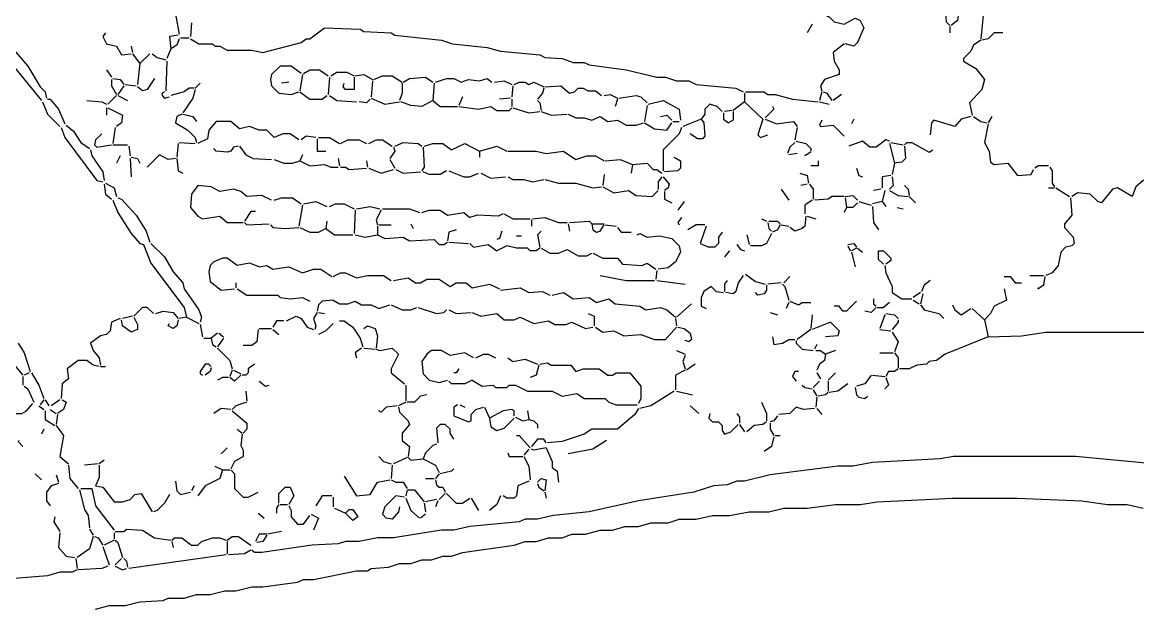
# Model space of a CAD drawing. Header units: millimetres. Extents: x 0 to 150953, y 0 to 85148.
# Drawn here: x 95980 to 123278, y 30010 to 44307 of the extents above; entities that cross this region are included whole.
import ezdxf

# ---------------------------------------------------------------- set-up
doc = ezdxf.new("R2010")
doc.units = ezdxf.units.MM
doc.layers.add('LINEWORK', color=7, linetype='Continuous')

msp = doc.modelspace()

# ---------------------------------------------------------------- linework, layer by layer
at = {"layer": 'LINEWORK'}
for points in [[(118532, 45015), (118593, 44322), (118683, 44231)], [(119045, 44774), (118894, 44533), (118864, 44352), (118713, 44231)], [(99731, 44502), (99822, 44020)], [(115429, 44713), (115519, 44533), (115730, 44442), (115851, 44322), (116092, 44261), (116363, 44412), (116484, 44352), (116574, 44171), (116423, 43809), (116333, 43719), (116122, 43779)], [(100123, 44292), (100093, 43960)], [(115309, 44261), (115188, 44050)], [(119497, 44472), (119436, 43900)], [(98014, 44050), (97954, 43960), (98044, 43779), (98285, 43719), (98405, 43508), (98647, 43538)], [(99791, 43990), (99581, 43960), (99611, 43659)], [(100093, 43900), (100304, 43779), (100635, 43779), (100695, 43719), (100816, 43719), (100997, 43629), (101599, 43629), (101870, 43568), (102804, 43809), (102925, 43900), (103015, 43900), (103377, 44171), (104251, 44141), (104341, 44081), (105004, 44050), (105094, 43990), (106239, 43870), (106511, 43779), (107354, 43689), (107686, 43599), (108650, 43508), (108770, 43448), (109192, 43418), (109463, 43327), (109734, 43327), (109855, 43267), (110759, 43147), (111512, 42966), (111723, 42966), (111994, 42875), (112296, 42875), (112476, 42785), (113440, 42695), (113621, 42604)], [(118683, 44201), (118683, 44050)], [(119979, 44050), (119768, 44050), (119617, 43900), (119467, 43870)], [(95724, 43689), (96116, 43237), (96417, 42725), (96537, 42604), (96568, 42454)], [(98647, 43719), (98677, 43568)], [(99822, 43900), (99761, 43749), (99611, 43659)], [(99852, 43930), (100063, 43930)], [(116092, 43779), (115821, 43568)], [(119436, 43870), (119256, 43749), (119195, 43599), (119015, 43418), (119015, 43357), (119316, 43177), (119527, 42906), (119467, 42664), (119165, 42333), (119225, 42032)], [(95573, 43568), (95694, 43327), (96447, 42393)], [(98677, 43538), (98857, 43297)], [(99098, 43538), (98857, 43297)], [(99159, 43538), (99279, 43448), (99490, 43388)], [(99611, 43659), (99520, 43418)], [(115821, 43568), (115851, 43357), (115971, 43147), (115971, 43026), (115610, 42906), (115519, 42755), (115550, 42634)], [(98044, 43147), (98164, 42966)], [(98857, 43297), (98797, 42785)], [(99520, 43357), (99490, 42634)], [(102804, 43056), (102563, 43237), (102292, 43237), (102081, 43026), (102051, 42906), (102081, 42755), (102262, 42574), (102563, 42544), (102744, 42604)], [(102865, 43056), (103015, 43147), (103256, 43147), (103467, 42996)], [(98164, 42906), (98164, 42755), (98285, 42544)], [(98195, 42936), (98375, 42906), (98466, 42785)], [(99219, 42936), (99038, 42664), (98918, 42634), (98797, 42725)], [(102835, 43026), (102774, 42634)], [(103497, 42966), (103467, 42544)], [(103528, 42996), (103678, 43086), (103919, 43086), (104100, 42996)], [(104100, 42966), (104100, 42664), (103889, 42664), (103829, 42725), (103859, 42815)], [(104130, 42996), (104341, 43026), (104552, 42906)], [(104552, 42875), (104522, 42484)], [(104582, 42906), (104793, 42996), (105034, 42996), (105275, 42845)], [(105305, 42845), (105456, 42936), (105848, 42966), (106028, 42845)], [(106089, 42845), (106360, 42936), (106541, 42936), (106721, 42845), (106902, 42906), (107173, 42875), (107354, 42936), (107475, 42845)], [(107535, 42845), (107776, 42875), (107957, 42785)], [(98466, 42755), (98315, 42544)], [(98496, 42785), (98767, 42755)], [(99460, 42604), (99400, 42574), (99400, 42514), (99460, 42454), (99581, 42484)], [(100183, 42695), (100063, 42695), (99942, 42604), (99611, 42514)], [(100213, 42664), (100153, 42454), (99912, 42092)], [(100334, 42815), (100213, 42695)], [(102503, 42845), (102322, 42815)], [(102774, 42604), (103015, 42423), (103317, 42423), (103437, 42514)], [(105275, 42815), (105275, 42574), (105215, 42393)], [(106059, 42815), (106028, 42393)], [(107987, 42755), (107957, 42484)], [(108017, 42785), (108138, 42845), (108288, 42845), (108379, 42785), (108499, 42845), (108740, 42725)], [(108740, 42695), (108710, 42574), (108590, 42423)], [(108770, 42725), (109162, 42755), (109373, 42574), (109493, 42604), (109584, 42695), (109704, 42695), (109825, 42634), (110006, 42634), (110156, 42514)], [(113682, 42604), (114133, 42604), (114224, 42544), (114405, 42544), (114826, 42423), (115459, 42363)], [(115550, 42604), (115489, 42393)], [(115580, 42604), (115670, 42574), (115791, 42393)], [(96477, 42363), (96598, 42062), (96899, 41761)], [(96598, 42423), (96658, 42423), (96869, 42182), (97019, 41821)], [(97562, 42393), (97923, 42363), (98044, 42303)], [(98285, 42514), (98074, 42303)], [(98315, 42514), (98556, 42393)], [(103497, 42514), (103678, 42393), (104160, 42363)], [(104492, 42423), (104401, 42333), (104221, 42363)], [(104522, 42454), (104853, 42303), (105215, 42363)], [(106028, 42393), (105757, 42243), (105486, 42273), (105245, 42363)], [(106028, 42393), (106209, 42243), (106631, 42243)], [(106752, 42484), (106661, 42273)], [(107927, 42454), (107655, 42423)], [(107957, 42423), (107957, 42243)], [(108590, 42393), (108650, 42333), (108680, 42152)], [(110217, 42514), (110367, 42544), (110548, 42454)], [(110548, 42423), (110488, 42243)], [(110578, 42454), (111000, 42514), (111120, 42484), (111271, 42333)], [(111301, 42303), (111663, 42393), (112054, 42182), (112085, 41911)], [(113651, 42363), (113380, 42152)], [(113651, 42574), (113651, 42363)], [(113651, 42363), (114103, 41941)], [(115489, 42363), (115730, 42303)], [(116032, 42544), (115821, 42393)], [(98044, 42213), (98044, 42032)], [(98074, 42213), (98436, 42032), (98405, 41851), (98285, 41761)], [(99882, 42062), (99761, 42002), (99731, 41851), (100033, 41670), (100213, 41489), (100243, 41369)], [(99912, 42062), (100153, 42002), (100243, 41881)], [(106661, 42243), (107143, 42182), (107445, 42243), (107595, 42152), (107897, 42152), (107957, 42213)], [(107987, 42213), (108379, 42092), (108650, 42122)], [(108680, 42122), (108921, 42032), (109313, 42062)], [(109343, 42062), (109524, 41971), (109734, 41971), (109915, 41911), (110126, 42002)], [(111271, 42273), (111211, 41881)], [(113109, 42122), (112989, 42243), (112808, 42303), (112687, 42182), (112687, 42062), (112597, 41941)], [(113139, 42092), (113139, 41941), (113260, 41851)], [(113350, 42152), (113169, 42122)], [(113380, 42122), (113380, 41911), (113260, 41851)], [(114344, 42243), (114375, 42182), (114164, 41971)], [(97050, 41791), (97230, 41640), (97411, 41369), (97622, 41218)], [(102744, 41429), (102533, 41580), (102353, 41580), (102142, 41489), (101961, 41670), (101780, 41670), (101539, 41761), (101298, 41700), (101087, 41881), (100726, 41881), (100545, 41670), (100515, 41459), (100274, 41339)], [(110126, 42002), (110307, 41881), (110548, 41911), (110759, 41791), (111000, 41791), (111181, 41851)], [(111211, 41851), (111452, 41700), (111753, 41670), (111874, 41851)], [(111603, 42002), (111753, 42032), (111874, 41911)], [(111904, 41881), (112054, 41881)], [(112597, 41941), (112145, 41761)], [(112597, 41941), (112657, 41851), (112687, 41520), (112627, 41459), (112506, 41459), (112326, 41580)], [(114103, 41941), (113983, 41550), (114043, 41489), (114224, 41550)], [(114164, 41941), (114435, 41821), (114857, 41881), (114947, 41761)], [(115550, 41911), (115489, 41791), (115519, 41761), (115821, 41791), (116092, 41520)], [(116333, 41941), (116273, 41821)], [(119195, 42002), (118954, 41941), (118804, 41761), (118291, 41911), (118231, 41851), (118201, 41550)], [(119256, 42002), (119436, 41881), (119587, 41851)], [(119617, 41821), (119527, 41369), (119647, 41158), (119677, 40887), (119768, 40827), (120099, 40857), (120340, 40555), (120672, 40585), (120732, 40706)], [(119708, 42002), (119617, 41851)], [(96929, 41730), (97019, 41489), (97803, 40435), (97954, 40405)], [(97923, 41580), (97773, 41429), (97743, 41309)], [(98255, 41730), (98195, 41339)], [(103166, 41489), (102925, 41520), (102804, 41429)], [(112115, 41730), (112054, 41580), (111663, 41188), (111663, 40676)], [(114947, 41730), (114887, 41429)], [(97743, 41309), (97803, 41248), (98164, 41309)], [(98195, 41309), (98556, 41309)], [(98586, 41278), (98616, 41037)], [(99791, 41339), (99761, 41007)], [(99822, 41369), (100213, 41339)], [(101268, 41278), (101147, 41248), (101087, 41158), (100997, 41128), (100726, 41158), (100665, 41218)], [(101298, 41278), (101449, 41068), (101629, 40977), (102081, 40947)], [(103196, 41459), (103196, 41158), (103407, 41158)], [(103226, 41489), (103497, 41489), (103739, 41339)], [(103769, 41339), (103949, 41429), (104221, 41429), (104401, 41339)], [(104462, 41339), (104642, 41429), (104793, 41429), (105034, 41278)], [(105064, 41248), (105094, 41158), (104974, 40977)], [(105094, 41278), (105305, 41369), (105667, 41339), (105757, 41278)], [(105787, 41248), (105818, 40766), (105757, 40676)], [(105818, 41278), (106028, 41339), (106269, 41339), (106480, 41188)], [(106480, 41188), (106812, 41339), (107173, 41158)], [(107173, 41158), (107595, 41278), (107836, 41158)], [(114887, 41369), (114766, 41248), (114706, 41098)], [(114917, 41399), (115158, 41339), (115278, 41218), (115278, 41158)], [(117207, 41399), (117116, 41429), (116875, 41248), (116725, 41248), (116544, 41399), (116212, 41278)], [(117207, 41339), (117327, 40857)], [(117237, 41369), (117538, 41309)], [(117568, 41278), (117598, 40977), (117508, 40887), (117327, 40857)], [(117568, 41309), (117629, 41369), (117749, 41369), (118171, 41128), (118261, 41188)], [(97652, 41188), (97682, 41037), (97954, 40646), (97984, 40435)], [(98375, 41037), (98285, 40857)], [(98616, 40977), (98647, 40525)], [(98647, 41007), (98797, 40977), (98857, 40857)], [(99731, 40977), (99550, 40947), (99340, 41068), (99038, 40766)], [(99761, 40977), (99791, 40676), (99912, 40616)], [(102835, 41068), (102774, 40917)], [(103708, 40977), (103739, 40796)], [(107173, 41158), (107173, 41007)], [(107866, 41158), (108559, 41158), (108800, 41098), (109222, 41158), (109524, 40947), (109795, 41037), (110006, 41037), (110217, 40917)], [(111934, 41007), (112085, 40917), (112085, 40736), (112024, 40676), (111693, 40646)], [(114947, 41098), (114736, 41068)], [(115278, 41128), (115128, 41037)], [(102142, 40947), (102383, 40857), (102594, 40857), (102774, 40917)], [(102774, 40917), (103015, 40796), (103377, 40827), (103528, 40766), (103708, 40766)], [(103769, 40766), (103889, 40766), (103980, 40706), (104401, 40736)], [(104401, 40917), (104432, 40766)], [(104462, 40736), (104763, 40616), (105064, 40706)], [(104974, 40947), (105094, 40736)], [(105125, 40706), (105305, 40616), (105727, 40646)], [(106360, 40676), (106209, 40585), (105938, 40585), (105787, 40646)], [(106420, 40676), (106782, 40525), (106932, 40525), (107143, 40616)], [(110247, 40917), (110608, 40947), (110910, 40827)], [(110910, 40827), (110879, 40616)], [(110910, 40827), (111271, 40857), (111422, 40706), (111512, 40706), (111633, 40616)], [(115459, 40917), (115459, 40796), (115278, 40796)], [(116393, 40736), (116454, 40555), (116544, 40525)], [(117327, 40857), (117267, 40585)], [(121094, 40796), (120853, 40796), (120762, 40736)], [(121124, 40766), (121184, 40676), (121184, 40375), (121244, 40284)], [(107204, 40616), (107445, 40495), (107806, 40525)], [(107866, 40525), (107987, 40465), (108258, 40465), (108469, 40405), (108740, 40465)], [(108770, 40465), (109102, 40375), (109524, 40375), (109945, 40254), (110156, 40284)], [(110217, 40585), (110186, 40314)], [(111633, 40525), (111542, 40405), (111542, 40224)], [(111663, 40525), (111813, 40344), (111783, 40254), (111693, 40194)], [(115007, 40616), (115188, 40555), (115218, 40375)], [(117237, 40555), (117026, 40525), (117026, 40254)], [(117267, 40525), (117297, 40314), (117207, 40224)], [(123715, 40646), (123564, 40465), (123414, 40435), (123233, 40284), (123142, 40043), (122781, 40254), (122660, 40224), (122389, 39892), (122299, 39923), (122118, 40103), (121817, 40134), (121666, 40043)], [(97984, 40344), (98014, 40103), (98164, 39983)], [(98014, 40375), (98225, 40254), (98285, 40043)], [(102081, 39953), (101840, 40073), (101479, 40043), (101328, 40164), (101147, 40224), (100816, 40164), (100605, 40284), (100274, 40314), (100123, 40103), (100093, 39772), (100274, 39561), (100394, 39501), (100816, 39561), (100997, 39410), (101388, 39410)], [(110186, 40284), (110458, 40134), (110819, 40194), (111000, 40073), (111392, 40043), (111542, 40194)], [(111693, 40164), (111693, 39983), (111874, 39892)], [(114555, 40224), (114736, 39953)], [(115188, 40344), (115037, 40314)], [(115248, 40344), (115339, 40224), (115339, 39983)], [(116996, 40224), (116815, 40194)], [(117086, 40194), (117026, 39923)], [(117207, 40194), (117418, 40073), (117659, 40043)], [(117568, 40314), (117659, 40224), (117689, 40073)], [(121094, 40254), (121244, 40254)], [(121274, 40254), (121606, 40043)], [(98195, 39953), (98315, 39651), (98647, 39139), (98857, 38898), (98948, 38868)], [(98315, 40013), (98405, 39983), (98767, 39591), (99008, 39199), (99098, 38928)], [(102142, 39953), (102322, 40013), (102594, 40013), (102804, 39862)], [(102865, 39862), (103166, 39923), (103437, 39802)], [(103497, 39802), (103648, 39862), (103859, 39862), (104100, 39742)], [(112175, 39923), (112024, 39712)], [(115309, 39953), (115128, 39832), (115128, 39621)], [(116092, 40043), (115791, 40043), (115700, 39983), (115369, 39953)], [(116122, 40043), (116303, 40073), (116423, 39953)], [(116122, 40013), (116152, 39772)], [(116423, 39892), (116303, 39772), (116152, 39772)], [(116454, 39923), (116755, 39832)], [(117026, 39923), (116785, 39862)], [(117026, 39923), (117116, 39802)], [(117689, 40043), (117839, 39892)], [(121636, 40013), (121666, 39591), (121485, 39380), (121485, 39290), (121696, 39049), (121726, 38898), (121666, 38838), (121515, 38808), (121395, 38687), (121335, 38356), (121184, 38175), (121033, 38115)], [(101690, 39682), (101569, 39682), (101418, 39441)], [(102835, 39832), (102744, 39320)], [(104130, 39712), (104100, 39139)], [(104160, 39742), (104492, 39802), (104733, 39742)], [(104763, 39712), (104642, 39471), (104673, 39350)], [(104793, 39742), (105456, 39742), (105697, 39651)], [(105757, 39651), (105938, 39712), (106209, 39712), (106390, 39591), (106782, 39651), (106932, 39531)], [(107746, 39621), (107625, 39561), (107113, 39591), (106932, 39531)], [(107776, 39621), (107987, 39501), (108409, 39501)], [(116152, 39772), (116092, 39651)], [(116785, 39802), (116815, 39410), (116936, 39230)], [(117388, 39772), (117538, 39742)], [(101418, 39410), (101479, 39350), (102021, 39380)], [(102051, 39350), (102111, 39290), (102413, 39260), (102744, 39290)], [(103437, 39441), (103407, 39260)], [(104673, 39320), (104673, 39109)], [(104703, 39350), (105004, 39350)], [(105486, 39380), (105546, 39260)], [(108439, 39471), (108439, 39320)], [(108469, 39501), (108770, 39531), (109102, 39410), (109313, 39410)], [(109343, 39380), (109373, 39199)], [(109373, 39410), (109855, 39441), (109915, 39380)], [(109915, 39380), (110217, 39380)], [(109915, 39380), (109945, 39230), (110036, 39169), (110126, 39199), (110217, 39350)], [(110247, 39350), (110518, 39320)], [(112115, 39531), (112024, 39410), (112054, 39350)], [(112687, 39350), (112476, 39350), (112265, 39230)], [(112717, 39320), (112567, 38898)], [(114073, 39501), (114194, 39441)], [(114224, 39410), (114254, 39260), (114314, 39199)], [(114254, 39441), (114465, 39441), (114525, 39380)], [(114525, 39350), (114465, 39230), (114344, 39169)], [(114555, 39350), (114736, 39320)], [(115158, 39561), (115128, 39320), (115068, 39260), (114887, 39199), (114766, 39290)], [(115188, 39561), (115399, 39501)], [(102774, 39290), (103015, 39169), (103226, 39169), (103407, 39260)], [(103407, 39260), (103618, 39109), (104070, 39109)], [(104130, 39109), (104371, 39049), (104673, 39109)], [(104673, 39109), (104853, 39019), (105305, 39049), (105456, 38958), (106059, 38989), (106179, 38868), (106300, 38868), (106390, 38928)], [(106601, 39230), (106420, 39169), (106390, 38958)], [(107716, 39199), (107655, 39019), (107595, 38989)], [(108077, 39079), (108198, 39079)], [(108680, 39199), (108590, 39109), (108650, 38808)], [(110548, 39290), (110638, 39169), (110879, 39169)], [(111030, 39109), (111090, 39139), (111271, 39049), (111572, 39079), (111874, 39019), (112054, 38838), (112085, 38687), (111964, 38446), (111783, 38296), (111542, 38265)], [(113109, 39169), (113019, 39049), (113019, 38898), (112928, 38808), (112778, 38808)], [(113712, 39109), (113772, 38868)], [(114314, 39139), (114194, 38898), (114073, 38838), (113802, 38838)], [(98948, 38868), (99129, 38416), (99942, 37331), (100002, 37090)], [(99129, 38898), (99460, 38567), (99671, 38205), (99912, 37934), (99942, 37783), (100304, 37271), (100364, 37090), (100334, 36970)], [(106420, 38928), (106902, 38898)], [(106932, 38898), (107023, 38808), (107384, 38868), (107595, 38717)], [(108650, 38778), (108559, 38717), (108409, 38717), (108348, 38778), (108077, 38778), (107836, 38838), (107595, 38717)], [(108680, 38778), (108891, 38657), (109102, 38657), (109313, 38748), (109584, 38597), (109795, 38597), (109915, 38657)], [(112567, 38898), (112778, 38808)], [(113471, 38868), (113561, 38748), (113651, 38717)], [(116182, 38868), (116333, 38898), (116393, 38808)], [(116182, 38838), (116243, 38717)], [(116393, 38778), (116273, 38717)], [(116423, 38778), (116544, 38687)], [(101780, 38326), (101539, 38416), (101238, 38356), (100997, 38537), (100876, 38537), (100665, 38446), (100575, 38356), (100545, 38205), (100575, 37964), (100846, 37753), (101177, 37783)], [(109945, 38657), (110186, 38537), (110548, 38537)], [(110548, 38537), (110668, 38386), (111151, 38356), (111271, 38416), (111482, 38265)], [(113290, 38717), (113169, 38567)], [(116273, 38687), (116363, 38326)], [(117056, 38386), (116936, 38506), (116936, 38717), (117056, 38717), (117237, 38537), (117237, 38476), (117116, 38386)], [(101780, 38326), (101961, 38356), (102111, 38265), (102503, 38326), (102835, 38175)], [(102835, 38175), (103106, 38265), (103287, 38265), (103558, 38085)], [(111512, 38235), (111482, 38024)], [(117086, 38356), (117116, 38175), (117267, 37844), (117267, 37693), (117508, 37542), (117749, 37542)], [(103588, 38085), (103769, 38175), (103889, 38175), (104160, 38055), (104432, 38115), (104823, 38115), (105004, 37994)], [(105064, 37994), (105426, 38055), (105607, 37934), (105727, 37934), (105878, 38024), (106179, 38024), (106450, 37844), (106601, 37934), (106842, 37934), (106993, 37813), (107414, 37904), (107655, 37783)], [(110126, 38115), (110759, 37994), (111452, 37994)], [(111512, 37994), (112205, 37904)], [(113230, 37994), (113169, 37904), (113169, 37723)], [(113621, 38115), (113501, 37934), (113440, 37723), (113380, 37663), (113199, 37693)], [(113682, 38145), (113923, 37964), (114164, 37904)], [(114766, 38085), (114616, 37934)], [(118201, 37994), (118050, 37874), (117990, 37723)], [(120009, 38085), (120160, 38085), (120280, 37934), (120431, 37934)], [(120642, 38115), (120973, 38115)], [(121003, 38085), (120973, 37874), (120853, 37783), (120822, 37813)], [(101208, 37934), (101208, 37813)], [(101238, 37783), (101479, 37633), (102232, 37633), (102292, 37572), (102533, 37542), (102835, 37572), (103015, 37482)], [(107686, 37753), (108168, 37813), (108379, 37693), (108710, 37723), (108891, 37633)], [(108951, 37633), (109222, 37693), (109463, 37542), (109855, 37572), (110036, 37452), (110337, 37542), (110488, 37422), (111090, 37362), (111241, 37271), (111603, 37331), (111753, 37271), (111964, 37090)], [(112838, 37844), (112657, 37723), (112597, 37572), (112597, 37362), (112717, 37301)], [(112838, 37844), (112958, 37723), (113139, 37693)], [(114194, 37874), (114194, 37753), (114133, 37663), (113983, 37633), (113923, 37693)], [(114555, 37934), (114224, 37904)], [(114585, 37904), (114646, 37844), (114736, 37512)], [(117960, 37693), (117779, 37572)], [(120009, 37783), (120069, 37512), (119768, 37362), (119677, 37181), (119527, 37030)], [(103588, 37512), (103317, 37482), (103226, 37392), (103196, 37241)], [(103588, 37512), (103739, 37422), (103949, 37422), (104130, 37482), (104281, 37392), (104522, 37392), (104703, 37301), (104974, 37392)], [(112356, 37422), (111994, 37090)], [(114736, 37452), (114676, 37301)], [(114766, 37482), (114977, 37392), (115068, 37452), (115278, 37452)], [(116393, 37482), (116152, 37241), (116062, 37241), (115971, 37362), (115851, 37362)], [(116815, 37542), (116815, 37422), (116875, 37362)], [(117207, 37452), (117056, 37331)], [(117779, 37512), (117930, 37422)], [(118020, 37663), (117960, 37422)], [(99189, 37181), (99038, 37331), (98918, 37331), (98707, 37120)], [(99249, 37181), (99430, 37241), (99671, 37211), (99791, 37060)], [(103196, 37211), (103106, 37060), (103166, 36879), (103136, 36789)], [(103226, 37211), (103377, 37181)], [(105004, 37392), (105275, 37271), (105486, 37271), (105637, 37331)], [(105667, 37331), (106119, 37181), (106300, 37211), (106360, 37271)], [(106420, 37271), (106601, 37181), (106962, 37211)], [(106993, 37211), (107204, 37120), (107595, 37181), (107776, 37030), (108017, 37030), (108168, 37090), (108499, 36940), (108861, 37000), (109011, 36910), (109282, 36910), (109433, 36970), (109765, 36819), (109945, 36849)], [(109825, 37181), (109975, 37120), (109975, 36879)], [(114284, 37211), (114465, 37151)], [(115309, 37151), (115278, 36819)], [(116875, 37331), (116755, 37211), (116604, 37241)], [(116905, 37331), (117056, 37331)], [(117086, 37151), (116966, 36819)], [(117116, 37181), (117327, 37151), (117418, 37060)], [(117960, 37392), (118050, 37271), (118412, 37181), (118532, 37060)], [(118743, 37392), (118804, 37271), (118954, 37151), (119195, 37301)], [(119225, 37301), (119527, 37030)], [(98375, 37060), (98164, 36970), (98134, 36759), (98044, 36669), (97893, 36638), (97652, 36458), (97712, 36277), (97863, 36096), (97893, 35915)], [(98707, 37090), (98797, 36910), (98797, 36789), (98647, 36729), (98436, 36879), (98405, 37030)], [(98677, 37120), (98436, 37060)], [(99791, 37030), (99761, 36879), (99671, 36819), (99550, 36879), (99581, 36940)], [(100002, 37090), (99822, 37060)], [(100002, 37090), (100304, 36940)], [(100334, 36910), (100394, 36608)], [(102383, 37000), (102202, 37000), (102111, 36849)], [(102443, 37000), (102684, 37120), (102804, 37060), (102955, 36849), (103106, 36789)], [(103588, 36940), (103407, 36759), (103226, 36669)], [(103739, 37000), (103859, 37000), (104070, 36849), (104251, 36578), (104311, 36367)], [(104341, 36819), (104432, 36879), (104612, 36819), (104673, 36638), (104642, 36337)], [(111964, 37060), (111994, 36879)], [(115761, 36970), (115309, 36789)], [(115761, 36970), (115971, 36759)], [(117418, 37030), (117418, 36970), (117267, 36789)], [(119527, 37030), (119617, 36608)], [(100756, 36699), (100605, 36578)], [(100786, 36699), (100906, 36608)], [(101750, 36789), (101720, 36488), (101599, 36397), (101388, 36397)], [(101780, 36819), (102081, 36819)], [(102111, 36789), (102262, 36669)], [(110006, 36849), (110186, 36729), (110458, 36759), (110699, 36638), (111120, 36669), (111452, 36548), (111723, 36548), (111994, 36849)], [(112024, 36849), (112175, 36819), (112326, 36699), (112356, 36548), (112296, 36488), (112205, 36518)], [(114344, 36608), (114375, 36427), (114585, 36458), (114736, 36548), (114887, 36548)], [(115278, 36789), (114947, 36548)], [(115971, 36759), (115941, 36638), (115640, 36608)], [(116966, 36789), (117237, 36759)], [(117267, 36729), (117418, 36488), (117327, 36247)], [(119617, 36608), (118563, 36186), (118352, 36036), (118171, 36006), (118111, 35945), (117870, 35915), (117689, 35825), (117448, 35825)], [(119617, 36608), (120431, 36638), (121033, 36729), (123775, 36729), (125734, 36548), (126728, 36307)], [(95694, 36367), (95694, 36036), (95995, 35674)], [(95875, 36458), (96025, 36217), (96176, 35765)], [(100424, 36578), (100605, 36578)], [(100605, 36578), (100635, 36427), (100726, 36367)], [(100906, 36578), (100756, 36367)], [(100756, 36337), (101057, 36036), (101117, 35825)], [(104281, 36337), (104130, 36217), (104160, 36096)], [(104341, 36337), (104612, 36307)], [(104642, 36307), (104733, 36277), (105034, 36337), (105185, 36186), (105004, 35825), (105004, 35735), (105335, 35463)], [(114917, 36518), (114917, 36458), (115068, 36307), (115339, 36277)], [(115429, 36427), (115369, 36307)], [(97863, 35885), (97712, 35915), (97562, 36036), (97351, 36036), (97080, 35825), (97110, 35584)], [(107023, 36096), (106812, 36217), (106450, 36156), (106239, 36277), (105998, 36277), (105878, 36186), (105757, 36006), (105787, 35704), (105938, 35554), (106179, 35493), (106390, 35554)], [(107083, 36096), (107264, 36186), (107384, 36186), (107565, 36096)], [(107866, 36096), (107987, 36006), (108288, 36066), (108590, 35945)], [(111994, 36277), (112205, 36186)], [(112205, 36156), (112145, 36006), (112205, 35825)], [(115399, 36277), (115519, 36277), (115640, 36186)], [(115640, 36186), (115610, 36036), (115489, 35945), (115429, 35795)], [(115881, 36277), (115640, 36186)], [(116966, 36217), (117297, 36217)], [(117327, 36217), (117418, 36096), (117418, 35855)], [(95242, 35885), (95242, 35433), (95453, 35252), (95483, 34981), (95664, 34740), (95965, 34740), (96085, 34800), (96236, 34981)], [(97893, 35885), (98014, 35885)], [(100605, 35885), (100545, 35945), (100454, 35945), (100334, 35765), (100334, 35704), (100394, 35674)], [(100605, 35855), (100575, 35765), (100454, 35674)], [(101117, 35795), (101057, 35644)], [(101147, 35795), (101328, 35704)], [(101660, 35945), (101509, 35825), (101509, 35735), (101449, 35674), (101358, 35674)], [(106661, 35825), (106601, 35735), (106541, 35735)], [(108620, 35915), (108559, 35674), (108409, 35614)], [(108650, 35945), (108831, 35976), (108921, 35915), (109403, 35915), (109524, 35765), (109704, 35825), (110096, 35825), (110307, 35674), (110427, 35674), (110518, 35735), (110849, 35735), (111120, 35403), (111120, 35102), (111060, 34981)], [(112205, 35795), (111964, 35674), (111964, 35313)], [(112446, 35945), (112235, 35795)], [(114977, 35765), (114887, 35765), (114826, 35644)], [(117418, 35825), (117327, 35765), (117177, 35765), (117116, 35644)], [(95995, 35644), (95995, 35433)], [(96146, 35735), (96025, 35674)], [(96206, 35735), (96387, 35433), (96507, 35102)], [(97110, 35584), (96959, 35463), (96929, 35102)], [(101027, 35614), (100876, 35614), (100756, 35554)], [(101328, 35674), (101177, 35524), (101057, 35614)], [(101780, 35524), (101931, 35403), (102021, 35433)], [(106993, 35554), (106812, 35463), (106480, 35463), (106420, 35524)], [(106993, 35554), (107234, 35403), (107505, 35433), (107565, 35373), (107836, 35373), (107897, 35433), (108047, 35433), (108348, 35283), (108951, 35283), (109192, 35162), (109554, 35222), (109734, 35102), (110247, 35102), (110337, 35011), (110518, 34951), (111030, 34951)], [(114826, 35644), (114917, 35524)], [(115489, 35524), (115339, 35373)], [(115429, 35735), (115519, 35584)], [(115881, 35735), (115700, 35554)], [(115700, 35524), (115700, 35283)], [(116755, 35674), (116604, 35463), (116393, 35403)], [(116785, 35674), (117086, 35644)], [(117116, 35614), (117177, 35433), (117086, 35343)], [(96025, 35403), (96116, 35343), (96266, 35011)], [(101449, 35283), (101479, 35042)], [(105366, 35433), (105366, 35042)], [(111934, 35283), (111361, 34921), (111090, 34861)], [(111994, 35283), (112386, 35192)], [(115068, 35433), (115128, 35373), (115309, 35343)], [(115339, 35313), (115429, 35162)], [(115700, 35252), (115640, 35192), (115459, 35162)], [(116182, 35463), (115941, 35283), (115730, 35252)], [(116363, 35373), (116393, 35192), (116454, 35132), (116604, 35102), (116664, 35162)], [(96507, 35072), (96417, 34951)], [(96537, 35072), (96628, 34921)], [(96899, 35072), (96688, 34921)], [(96959, 35072), (97050, 35011), (96989, 34831), (96839, 34740)], [(101479, 35011), (101208, 34921), (101117, 34831)], [(105366, 35011), (105185, 34921)], [(105878, 35192), (105727, 35162), (105576, 35011), (105396, 35011)], [(106631, 34951), (106541, 34891), (106541, 34680), (106902, 34529), (106962, 34559), (106962, 34710), (107083, 34831), (107264, 34891)], [(106691, 34951), (106812, 34891)], [(114073, 35011), (114194, 34740), (114194, 34559)], [(115429, 35132), (115399, 34891)], [(96387, 34921), (96507, 34831)], [(96537, 34800), (96537, 34590), (96778, 34439)], [(96658, 34831), (96809, 34740)], [(96839, 34710), (96809, 34469)], [(101087, 34831), (100846, 34861), (100665, 34740)], [(101117, 34800), (101479, 34499), (101479, 34349), (101388, 34258)], [(105155, 34921), (104883, 34891), (104763, 34770), (104703, 34800)], [(105185, 34891), (105215, 34770), (105426, 34559), (105456, 34469), (105275, 34258), (105275, 34077), (105456, 33927), (105426, 33686)], [(107294, 34891), (107414, 34620)], [(108017, 34680), (108017, 34800), (107957, 34831), (107746, 34800), (107414, 34620)], [(108348, 34800), (108379, 34590)], [(111060, 34861), (110970, 34710), (110548, 34349), (109915, 34349), (109734, 34228), (109192, 34047), (108831, 34017)], [(112326, 34921), (112537, 34740)], [(112808, 34740), (112778, 34620), (112868, 34529), (113019, 34529), (113109, 34439), (113109, 34318), (113169, 34228), (113320, 34288), (113501, 34469)], [(113471, 34740), (113531, 34650), (113531, 34499)], [(114465, 34680), (114375, 34559), (114284, 34529)], [(115369, 34861), (115098, 34831), (114917, 34891), (114766, 34740), (114495, 34710)], [(115429, 34861), (115550, 34710)], [(96809, 34439), (96989, 34198), (96899, 33686), (97110, 33505)], [(106541, 34107), (106450, 34258), (106450, 34349), (106330, 34469), (106209, 34469), (106119, 34379), (106149, 34017)], [(107414, 34620), (107445, 34409), (107595, 34318), (107776, 34379), (108017, 34620)], [(108047, 34650), (108228, 34559), (108379, 34590)], [(108379, 34590), (108499, 34559), (108590, 34469), (108590, 34379)], [(113531, 34469), (113651, 34288)], [(114194, 34529), (114103, 34469), (113892, 34439), (113712, 34288)], [(114284, 34499), (114284, 34349), (114375, 34198)], [(96507, 34349), (96447, 34228)], [(101358, 34228), (101328, 33957), (101388, 33836), (101388, 33686), (101177, 33565), (101087, 33384)], [(101238, 34349), (101358, 34258)], [(108077, 34198), (108138, 34198), (108409, 33897)], [(114375, 34168), (114314, 33927), (114133, 33806)], [(114405, 34198), (114525, 34198)], [(95905, 34077), (95875, 34047), (95995, 33927)], [(100997, 33897), (100846, 33746)], [(106119, 33987), (106028, 33957), (105848, 33776), (105787, 33625)], [(108379, 33866), (108258, 33716)], [(108800, 34017), (108740, 34107), (108590, 34107), (108439, 33927)], [(108800, 33897), (108499, 33836), (108439, 33866)], [(108800, 33897), (108951, 33565), (108951, 33414), (109072, 33324), (109102, 33053)], [(110277, 34077), (109945, 33866), (109343, 33746)], [(97984, 33595), (97863, 33505)], [(123655, 33505), (121756, 33686), (118774, 33686), (118442, 33625), (116785, 33535), (116303, 33445), (115941, 33445), (114284, 33234), (113651, 33083), (113471, 33083), (113230, 32993), (112898, 32963), (112416, 32812), (111060, 32601), (109855, 32330), (108981, 32239), (108590, 32149), (108288, 32149), (108138, 32089), (106932, 31968), (106541, 31878), (106239, 31878), (105064, 31697), (104673, 31697), (104221, 31607), (103889, 31607), (103708, 31546), (103076, 31516), (101840, 31335), (101660, 31335), (101599, 31396)], [(104703, 33686), (104823, 33565), (105004, 33505)], [(105396, 33656), (105064, 33505)], [(105426, 33656), (105486, 33595), (105787, 33625)], [(105787, 33625), (106089, 33475), (106179, 33294)], [(107866, 33776), (107897, 33686), (108228, 33686)], [(108258, 33686), (108379, 33445), (108409, 33113)], [(97110, 33475), (97140, 33143), (97351, 32902)], [(97833, 33505), (97502, 33475)], [(97863, 33475), (97863, 33173), (97773, 32963)], [(100876, 33354), (100816, 33143), (100454, 32963), (100274, 32721)], [(100695, 33445), (100876, 33354)], [(100876, 33354), (101057, 33354)], [(101087, 33354), (101177, 33264), (101177, 32902), (101388, 32691), (101509, 32691), (101750, 32812)], [(105034, 33475), (105004, 33143)], [(106541, 33384), (106480, 33324), (106209, 33264)], [(96296, 33264), (96447, 33113)], [(96809, 33234), (96869, 33053)], [(99731, 33083), (99761, 32842), (99852, 32752), (100093, 32812)], [(103859, 33204), (104160, 32721), (104492, 32752), (104673, 33053), (104974, 33113)], [(105004, 33113), (105125, 33053), (105305, 33053), (105396, 32902)], [(105848, 33143), (106059, 33143)], [(106179, 33264), (106089, 33143)], [(106089, 33113), (106119, 32993), (106179, 32932), (106269, 32932), (106330, 32812)], [(108379, 33083), (108107, 32963), (108077, 32721), (108017, 32661), (107836, 32661), (107746, 32721)], [(108590, 33053), (108680, 33143), (108800, 33113), (108770, 32842)], [(96869, 33023), (96688, 32963), (96568, 32812), (96568, 32601), (96658, 32480)], [(97381, 32872), (97502, 32390), (97592, 32239), (97622, 31938)], [(97411, 32902), (97682, 32902)], [(97682, 32902), (97773, 32480), (98225, 31878)], [(97773, 32963), (97954, 32932), (98225, 32571), (98436, 32571), (98616, 32631)], [(98616, 32631), (98737, 32752), (98888, 32782), (99159, 32330)], [(100183, 32963), (100123, 32842)], [(102262, 32541), (102262, 32782), (102413, 32932), (102533, 32932), (102624, 32721), (102503, 32511)], [(105396, 32872), (105366, 32721)], [(105426, 32872), (105576, 32872), (105818, 32571)], [(106330, 32782), (106179, 32631)], [(106360, 32782), (106601, 32541), (106752, 32541), (106932, 32661)], [(108590, 33023), (108620, 32932), (108740, 32842)], [(108770, 32812), (108800, 32661)], [(97773, 29949), (98104, 30040), (98496, 30040), (98857, 30130), (99430, 30160), (99550, 30221), (99942, 30221), (100243, 30311), (100575, 30311), (100936, 30401), (101208, 30401), (101599, 30492), (101870, 30492), (102714, 30612), (102865, 30673), (103106, 30673), (104160, 30884), (104432, 30884), (104522, 30944), (104944, 30974), (105215, 31064), (105486, 31064), (105757, 31155), (105998, 31155), (106269, 31245), (106480, 31245), (106752, 31335), (108017, 31516), (108288, 31607), (108559, 31607), (108861, 31697), (109192, 31697), (109433, 31787), (109765, 31787), (110126, 31878), (110427, 31878), (110729, 31968), (111060, 31968), (111361, 32059), (111783, 32059), (112054, 32149), (112476, 32149), (112868, 32239), (113290, 32239), (113772, 32330), (114254, 32330), (114616, 32420), (115188, 32420), (115881, 32511), (116484, 32511), (116905, 32571), (118743, 32661), (120340, 32661), (121907, 32601), (122540, 32511), (123022, 32511), (123414, 32420)], [(99581, 32752), (99460, 32541), (99279, 32360), (99189, 32330)], [(102262, 32511), (102202, 32420), (102202, 32300)], [(102292, 32511), (102473, 32511)], [(103558, 32721), (103317, 32721), (103166, 32480)], [(103588, 32691), (103588, 32450)], [(105335, 32691), (105125, 32721), (104853, 32450), (104793, 32270)], [(105366, 32661), (105486, 32360), (105697, 32179)], [(105818, 32541), (105848, 32330)], [(106119, 32631), (105848, 32571)], [(106149, 32601), (106089, 32450)], [(106962, 32661), (107143, 32360)], [(107686, 32721), (107595, 32511), (107414, 32360)], [(101750, 32300), (101901, 32179)], [(102503, 32480), (102563, 32360), (102563, 32209), (102714, 32028), (102865, 32028), (103015, 32239)], [(103046, 32270), (103226, 32179), (103106, 31878)], [(103618, 32420), (103889, 32300)], [(103889, 32300), (103980, 32390), (104070, 32390), (104190, 32209), (104070, 32119)], [(103889, 32300), (104070, 32119)], [(105215, 32450), (105185, 32330), (105034, 32149), (104883, 32179), (104793, 32270)], [(105848, 32270), (105727, 32179)], [(96778, 32209), (96748, 32089), (96899, 31848)], [(96899, 31818), (96869, 31456), (97050, 31245), (97261, 31215)], [(97712, 31727), (97622, 31426), (97321, 31215)], [(97622, 31908), (97712, 31757)], [(97743, 31727), (97833, 31697), (97954, 31516)], [(98225, 31818), (98225, 31667)], [(98255, 31848), (98466, 31848), (98526, 31908), (98918, 31878), (99219, 31697), (99611, 31637)], [(99641, 31637), (99701, 31697), (99882, 31697), (100123, 31516), (100274, 31516), (100364, 31607), (100635, 31697), (100816, 31697), (100967, 31637)], [(100997, 31637), (101117, 31727), (101268, 31727), (101569, 31516)], [(101961, 31787), (101780, 31787), (101690, 31607)], [(101961, 31757), (101870, 31607), (101720, 31577)], [(102322, 31848), (101991, 31787)], [(97954, 31486), (98104, 31034)], [(98225, 31637), (97984, 31516)], [(98255, 31637), (98315, 31577), (98436, 31215)], [(99641, 31607), (99671, 31456)], [(100997, 31607), (100997, 31305)], [(101569, 31396), (101418, 31305), (101027, 31275)], [(97291, 31185), (97321, 30944)], [(98405, 31185), (98255, 31034)], [(98466, 31185), (98526, 31125), (98556, 30974)], [(100967, 31275), (98586, 30944)], [(97321, 30914), (97200, 30853), (96899, 30853), (96598, 30763), (95483, 30673), (93765, 30432), (93374, 30432), (92922, 30341), (89879, 30130)], [(98074, 31004), (97923, 30944), (97351, 30914)], [(98255, 31004), (98436, 30914), (98526, 30944)]]:
    msp.add_lwpolyline(points, dxfattribs=at)

doc.saveas('drawing.dxf')
